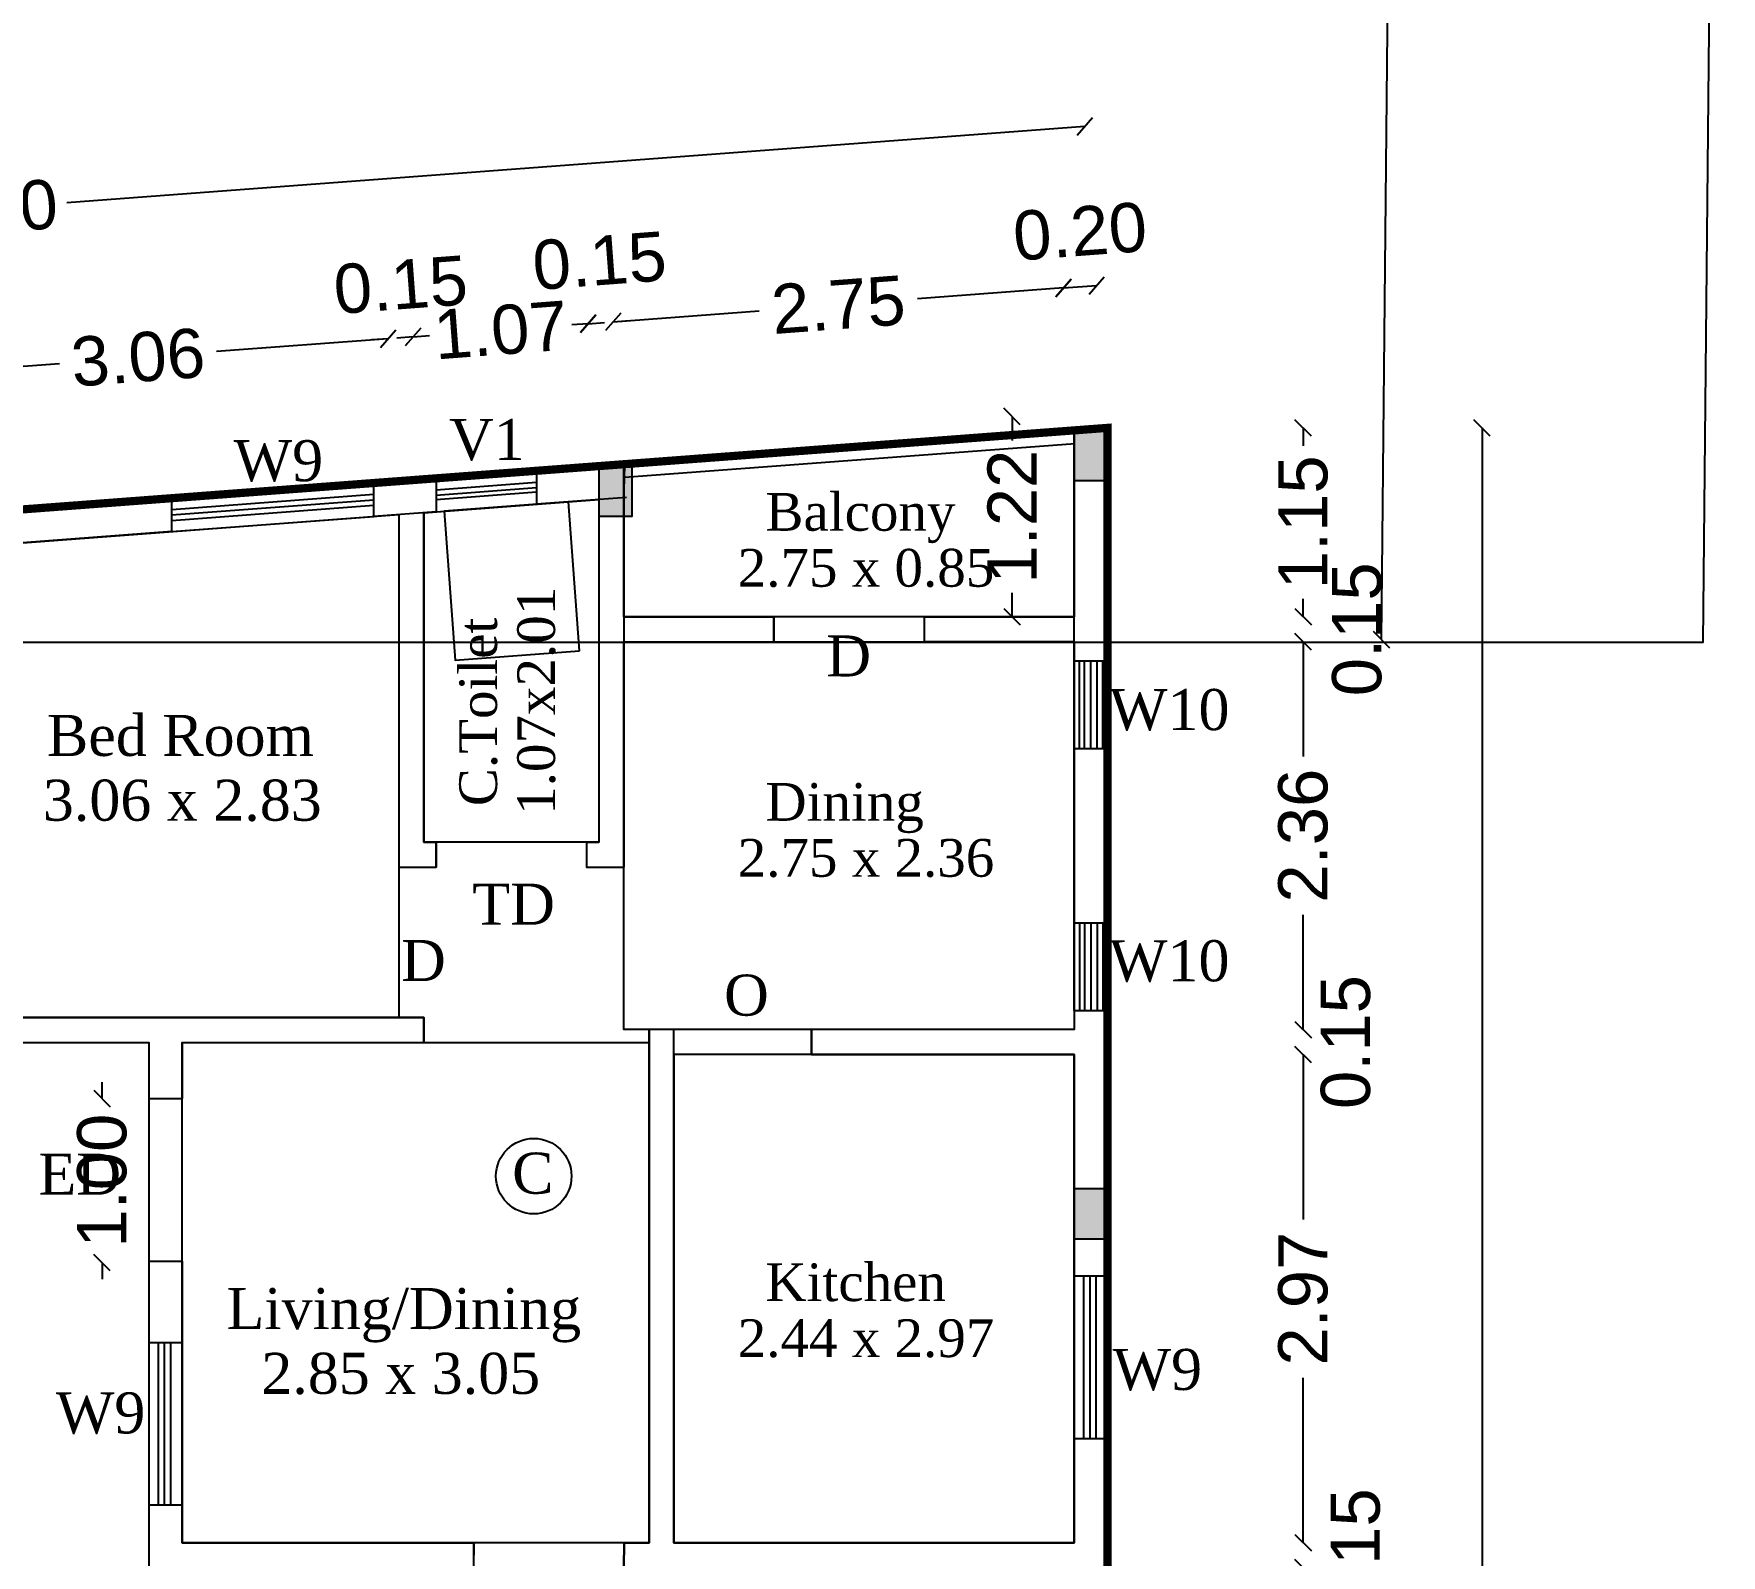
# Model space of a CAD drawing. Header units: metres. Extents: x -5144 to -5005, y 5368 to 5469.
# Drawn here: x -5088.65 to -5078.36, y 5412.57 to 5421.84 of the extents above; entities that cross this region are included whole.
import ezdxf

# ---------------------------------------------------------------- set-up
doc = ezdxf.new("R2010")
doc.units = ezdxf.units.M
doc.header["$MEASUREMENT"] = 0
doc.linetypes.add('PHANTOM2', pattern=[1.25, 0.625, -0.125, 0.125, -0.125, 0.125, -0.125])
for name, color, linetype in [('BLK_1_FLR_1_BALCONY_3', 5, 'Continuous'), ('BLK_1_FLR_1_BLT_UP_AREA', 3, 'Continuous'), ('BLK_1_FLR_1_CARPET_AREA', 3, 'Continuous'), ('BLK_1_FLR_1_EXIT_WIDTH_DOOR', 2, 'Continuous'), ('BLK_1_FLR_1_KITCHEN', 1, 'Continuous'), ('BLK_1_FLR_1_UNITFA_3', 234, 'Continuous'), ('SURRENDER_ROAD_WIDTH', 2, 'Continuous'), ('TOILET_VENTILATION', 3, 'Continuous')]:
    doc.layers.add(name, color=color, linetype=linetype)
doc.layers.add('BLK_1_FLR_1_BATH', color=3, linetype='Continuous', lineweight=0)
doc.layers.add('BLK_1_FLR_1_REGULAR_ROOM', color=1, linetype='Continuous', plot=False)
doc.layers.add('ROAD_WIDTH', color=1, linetype='Continuous', plot=False)
doc.styles.get("Standard").update_dxf_attribs({"font": 'arial.ttf'})
doc.styles.add('style5', font='times.ttf')
doc.dimstyles.get("Standard").update_dxf_attribs({"dimtxt": 0.3, "dimasz": 0.1, "dimexe": 0.18, "dimexo": 0.0625, "dimgap": 0.09, "dimtad": 0, "dimzin": 0, "dimdsep": 46, "dimtxsty": 'Standard', "dimblk": 'OBLIQUE', "dimcen": 0.09, "dimse1": 1, "dimse2": 1, "dimclrt": 256, "dimadec": 0, "dimazin": 0, "dimtfac": 1, "dimtix": 1, "dimtofl": 0, "dimtmove": 1, "dimatfit": 3, "dimfxl": 0, "dimtolj": 1, "dimtzin": 0, "dimarcsym": 0})

# ---------------------------------------------------------------- blocks, each defined once
blk = doc.blocks.new('_OBLIQUE')
at = {"color": 0, "linetype": 'ByBlock'}
blk.add_line((-0.5, -0.5), (0.5, 0.5), dxfattribs=at)
blk = doc.blocks.new('*D54')
at = {"color": 0, "lineweight": -2}
for p, q in [((-5086.486676518727, 5419.980938141954), (-5087.532596876395, 5419.902358020864)), ((-5089.53467651873, 5419.751941538794), (-5088.48875616106, 5419.830521659884))]:
    blk.add_line(p, q, dxfattribs=at)
at = {"layer": 'Defpoints', "color": 0}
for p in [(-5086.486676518727, 5419.980938141954), (-5086.421503600658, 5419.113470889009), (-5089.469503600658, 5418.884474285845)]:
    blk.add_point(p, dxfattribs=at)
at = {"color": 0, "lineweight": -2, "xscale": 0.1, "yscale": 0.1, "zscale": 0.1}
for p, rotation in [((-5086.486676518727, 5419.980938141954), 4.296566833426183), ((-5089.53467651873, 5419.751941538794), 184.2965668334262)]:
    blk.add_blockref('_OBLIQUE', p, dxfattribs=dict(at, rotation=rotation))
at = {"insert": (-5088.010676518728, 5419.866439840373), "char_height": 0.3, "attachment_point": 5, "rotation": 4.296566833426186}
blk.add_mtext('\\A1;3.06', dxfattribs=at)
blk = doc.blocks.new('*D55')
at = {"color": 0, "lineweight": -2}
for p, q in [((-5086.486676518727, 5419.980938141953), (-5086.586395481174, 5419.973446244423)), ((-5086.334276518728, 5419.992387972111), (-5086.234557556281, 5419.99987986964))]:
    blk.add_line(p, q, dxfattribs=at)
at = {"layer": 'Defpoints', "color": 0}
for p in [(-5086.334276518728, 5419.992387972111), (-5086.421503600658, 5419.113470889009), (-5086.269103600658, 5419.124920719169)]:
    blk.add_point(p, dxfattribs=at)
at = {"color": 0, "lineweight": -2, "xscale": 0.1, "yscale": 0.1, "zscale": 0.1}
for p, rotation in [((-5086.486676518727, 5419.980938141953), 4.296566833426203), ((-5086.334276518728, 5419.992387972111), 184.2965668334262)]:
    blk.add_blockref('_OBLIQUE', p, dxfattribs=dict(at, rotation=rotation))
at = {"insert": (-5086.410476518725, 5420.308796946381), "char_height": 0.3, "attachment_point": 5, "rotation": 4.296566833426186}
blk.add_mtext('\\A1;0.15', dxfattribs=at)
blk = doc.blocks.new('*D56')
at = {"color": 0, "lineweight": -2}
for p, q in [((-5085.267476518725, 5420.072536783219), (-5085.167757556278, 5420.080028680749)), ((-5086.334276518728, 5419.992387972112), (-5086.433995481175, 5419.984896074583))]:
    blk.add_line(p, q, dxfattribs=at)
at = {"layer": 'Defpoints', "color": 0}
for p in [(-5085.267476518725, 5420.072536783219), (-5085.202303600655, 5419.205069530276), (-5086.269103600658, 5419.124920719169)]:
    blk.add_point(p, dxfattribs=at)
at = {"color": 0, "lineweight": -2, "xscale": 0.1, "yscale": 0.1, "zscale": 0.1}
for p, rotation in [((-5086.334276518728, 5419.992387972112), 4.296566833426203), ((-5085.267476518725, 5420.072536783219), 184.2965668334262)]:
    blk.add_blockref('_OBLIQUE', p, dxfattribs=dict(at, rotation=rotation))
at = {"insert": (-5085.800876518727, 5420.032462377665), "char_height": 0.3, "attachment_point": 5, "rotation": 4.296566833426186}
blk.add_mtext('\\A1;1.07', dxfattribs=at)
blk = doc.blocks.new('*D57')
at = {"color": 0, "lineweight": -2}
for p, q in [((-5085.267476518724, 5420.072536783216), (-5085.367195481172, 5420.065044885687)), ((-5085.115076518725, 5420.083986613374), (-5085.015357556279, 5420.091478510904))]:
    blk.add_line(p, q, dxfattribs=at)
at = {"layer": 'Defpoints', "color": 0}
for p in [(-5085.115076518725, 5420.083986613374), (-5085.202303600655, 5419.205069530276), (-5085.049903600657, 5419.216519360436)]:
    blk.add_point(p, dxfattribs=at)
at = {"color": 0, "lineweight": -2, "xscale": 0.1, "yscale": 0.1, "zscale": 0.1}
for p, rotation in [((-5085.115076518725, 5420.083986613374), 184.2965668334262), ((-5085.267476518724, 5420.072536783216), 4.296566833426203)]:
    blk.add_blockref('_OBLIQUE', p, dxfattribs=dict(at, rotation=rotation))
at = {"insert": (-5085.198888286616, 5420.455172733262), "char_height": 0.3, "attachment_point": 5, "rotation": 4.296566833426186}
blk.add_mtext('\\A1;0.15', dxfattribs=at)
blk = doc.blocks.new('*D58')
at = {"color": 0, "lineweight": -2}
for p, q in [((-5082.371876518717, 5420.290083556223), (-5083.261519672529, 5420.223244560078)), ((-5085.115076518727, 5420.083986613378), (-5084.225433364914, 5420.150825609522))]:
    blk.add_line(p, q, dxfattribs=at)
at = {"layer": 'Defpoints', "color": 0}
for p in [(-5082.371876518717, 5420.290083556223), (-5082.306703600647, 5419.422616303281), (-5085.049903600657, 5419.216519360436)]:
    blk.add_point(p, dxfattribs=at)
at = {"color": 0, "lineweight": -2, "xscale": 0.1, "yscale": 0.1, "zscale": 0.1}
for p, rotation in [((-5082.371876518717, 5420.290083556223), 4.296566833426183), ((-5085.115076518727, 5420.083986613378), 184.2965668334262)]:
    blk.add_blockref('_OBLIQUE', p, dxfattribs=dict(at, rotation=rotation))
at = {"insert": (-5083.743476518722, 5420.187035084801), "char_height": 0.3, "attachment_point": 5, "rotation": 4.296566833426186}
blk.add_mtext('\\A1;2.75', dxfattribs=at)
blk = doc.blocks.new('*D59')
at = {"color": 0, "lineweight": -2}
blk.add_line((-5082.371876518728, 5420.290083556224), (-5082.169817050427, 5420.305264308152), dxfattribs=at)
at = {"layer": 'Defpoints', "color": 0}
for p in [(-5082.169817050427, 5420.305264308152), (-5082.30670360066, 5419.422616303279), (-5082.104644132358, 5419.437797055209)]:
    blk.add_point(p, dxfattribs=at)
at = {"color": 0, "lineweight": -2, "xscale": 0.1, "yscale": 0.1, "zscale": 0.1}
for p, rotation in [((-5082.371876518728, 5420.290083556224), 184.2965668334262), ((-5082.169817050427, 5420.305264308152), 4.296566833426183)]:
    blk.add_blockref('_OBLIQUE', p, dxfattribs=dict(at, rotation=rotation))
at = {"insert": (-5082.270846784577, 5420.633742482539), "char_height": 0.3, "attachment_point": 5, "rotation": 4.296566833426186}
blk.add_mtext('\\A1;0.20', dxfattribs=at)
blk = doc.blocks.new('*D100')
at = {"color": 0, "lineweight": -2}
for p, q in [((-5082.241460137562, 5421.274117510144), (-5088.443352871749, 5420.808168569736)), ((-5095.805060124952, 5420.255082626261), (-5089.603167390763, 5420.721031566669))]:
    blk.add_line(p, q, dxfattribs=at)
at = {"layer": 'Defpoints', "color": 0}
for p in [(-5095.805060124952, 5420.255082626261), (-5082.103503600657, 5419.437882743492), (-5095.667103588048, 5418.418847859608)]:
    blk.add_point(p, dxfattribs=at)
at = {"color": 0, "lineweight": -2, "xscale": 0.1, "yscale": 0.1, "zscale": 0.1}
for p, rotation in [((-5082.241460137562, 5421.274117510144), 4.296566836650583), ((-5095.805060124952, 5420.255082626261), 184.2965668366506)]:
    blk.add_blockref('_OBLIQUE', p, dxfattribs=dict(at, rotation=rotation))
at = {"insert": (-5089.023260131256, 5420.764600068203), "char_height": 0.3, "attachment_point": 5, "rotation": 4.296566836650608}
blk.add_mtext('\\A1;13.60', dxfattribs=at)
blk = doc.blocks.new('*D65')
at = {"color": 0, "lineweight": -2}
for p, q in [((-5080.911309880934, 5419.437882743491), (-5080.911309880934, 5419.329089628135)), ((-5080.911309880934, 5418.287022297227), (-5080.911309880934, 5418.395815412583))]:
    blk.add_line(p, q, dxfattribs=at)
at = {"layer": 'Defpoints', "color": 0}
for p in [(-5082.103503600657, 5419.437882743491), (-5082.103503600657, 5418.287022297227), (-5080.911309880934, 5418.287022297227)]:
    blk.add_point(p, dxfattribs=at)
at = {"color": 0, "lineweight": -2, "xscale": 0.1, "yscale": 0.1, "zscale": 0.1}
for p, rotation in [((-5080.911309880934, 5419.437882743491), 90), ((-5080.911309880934, 5418.287022297227), 270)]:
    blk.add_blockref('_OBLIQUE', p, dxfattribs=dict(at, rotation=rotation))
at = {"insert": (-5080.911309880935, 5418.862452520357), "char_height": 0.3, "attachment_point": 5, "rotation": 90}
blk.add_mtext('\\A1;1.15', dxfattribs=at)
blk = doc.blocks.new('*D119')
at = {"color": 0, "lineweight": -2}
for p, q in [((-5080.911309880934, 5418.287022297227), (-5080.911309880934, 5418.387022297228)), ((-5080.911309880934, 5418.134622297227), (-5080.911309880934, 5418.034622297228))]:
    blk.add_line(p, q, dxfattribs=at)
at = {"layer": 'Defpoints', "color": 0}
for p in [(-5082.103503600657, 5418.287022297227), (-5082.306703600657, 5418.134622297227), (-5080.911309880934, 5418.134622297227)]:
    blk.add_point(p, dxfattribs=at)
at = {"color": 0, "lineweight": -2, "xscale": 0.1, "yscale": 0.1, "zscale": 0.1}
for p, rotation in [((-5080.911309880934, 5418.287022297227), 270), ((-5080.911309880934, 5418.134622297227), 90)]:
    blk.add_blockref('_OBLIQUE', p, dxfattribs=dict(at, rotation=rotation))
at = {"insert": (-5080.583085886405, 5418.210822297226), "char_height": 0.3, "attachment_point": 5, "rotation": 90}
blk.add_mtext('\\A1;0.15', dxfattribs=at)
blk = doc.blocks.new('*D120')
at = {"color": 0, "lineweight": -2}
for p, q in [((-5080.911309880934, 5418.134622297227), (-5080.911309880934, 5417.435609609642)), ((-5080.911309880934, 5415.772422297226), (-5080.911309880934, 5416.471434984814))]:
    blk.add_line(p, q, dxfattribs=at)
at = {"layer": 'Defpoints', "color": 0}
for p in [(-5082.306703600657, 5418.134622297227), (-5082.306703600657, 5415.772422297226), (-5080.911309880934, 5415.772422297226)]:
    blk.add_point(p, dxfattribs=at)
at = {"color": 0, "lineweight": -2, "xscale": 0.1, "yscale": 0.1, "zscale": 0.1}
for p, rotation in [((-5080.911309880934, 5418.134622297227), 90), ((-5080.911309880934, 5415.772422297226), 270)]:
    blk.add_blockref('_OBLIQUE', p, dxfattribs=dict(at, rotation=rotation))
at = {"insert": (-5080.911309880935, 5416.953522297227), "char_height": 0.3, "attachment_point": 5, "rotation": 90}
blk.add_mtext('\\A1;2.36', dxfattribs=at)
blk = doc.blocks.new('*D121')
at = {"color": 0, "lineweight": -2}
for p, q in [((-5080.911309880934, 5415.772422297226), (-5080.911309880934, 5415.872422297226)), ((-5080.911309880934, 5415.620022297226), (-5080.911309880934, 5415.520022297226))]:
    blk.add_line(p, q, dxfattribs=at)
at = {"layer": 'Defpoints', "color": 0}
for p in [(-5082.306703600657, 5415.772422297226), (-5082.306703600657, 5415.620022297226), (-5080.911309880934, 5415.620022297226)]:
    blk.add_point(p, dxfattribs=at)
at = {"color": 0, "lineweight": -2, "xscale": 0.1, "yscale": 0.1, "zscale": 0.1}
for p, rotation in [((-5080.911309880934, 5415.772422297226), 270), ((-5080.911309880934, 5415.620022297226), 90)]:
    blk.add_blockref('_OBLIQUE', p, dxfattribs=dict(at, rotation=rotation))
at = {"insert": (-5080.651775600947, 5415.696222297226), "char_height": 0.3, "attachment_point": 5, "rotation": 90}
blk.add_mtext('\\A1;0.15', dxfattribs=at)
blk = doc.blocks.new('*D122')
at = {"color": 0, "lineweight": -2}
for p, q in [((-5080.911309880934, 5415.620022297226), (-5080.911309880934, 5414.615304703081)), ((-5080.911309880934, 5412.646207845634), (-5080.911309880934, 5413.65092543978))]:
    blk.add_line(p, q, dxfattribs=at)
at = {"layer": 'Defpoints', "color": 0}
for p in [(-5082.306703600657, 5415.620022297226), (-5082.306703600657, 5412.646207845634), (-5080.911309880934, 5412.646207845634)]:
    blk.add_point(p, dxfattribs=at)
at = {"color": 0, "lineweight": -2, "xscale": 0.1, "yscale": 0.1, "zscale": 0.1}
for p, rotation in [((-5080.911309880934, 5415.620022297226), 90), ((-5080.911309880934, 5412.646207845634), 270)]:
    blk.add_blockref('_OBLIQUE', p, dxfattribs=dict(at, rotation=rotation))
at = {"insert": (-5080.911309880935, 5414.133115071429), "char_height": 0.3, "attachment_point": 5, "rotation": 90}
blk.add_mtext('\\A1;2.97', dxfattribs=at)
blk = doc.blocks.new('*D123')
at = {"color": 0, "lineweight": -2}
for p, q in [((-5080.911309880934, 5412.646207845634), (-5080.911309880934, 5412.746207845635)), ((-5080.911309880934, 5412.493807845634), (-5080.911309880934, 5412.393807845633))]:
    blk.add_line(p, q, dxfattribs=at)
at = {"layer": 'Defpoints', "color": 0}
for p in [(-5082.306703600657, 5412.646207845634), (-5082.48293413197, 5412.493807845634), (-5080.911309880934, 5412.493807845634)]:
    blk.add_point(p, dxfattribs=at)
at = {"color": 0, "lineweight": -2, "xscale": 0.1, "yscale": 0.1, "zscale": 0.1}
for p, rotation in [((-5080.911309880934, 5412.646207845634), 270), ((-5080.911309880934, 5412.493807845634), 90)]:
    blk.add_blockref('_OBLIQUE', p, dxfattribs=dict(at, rotation=rotation))
at = {"insert": (-5080.59220272205, 5412.570007845634), "char_height": 0.3, "attachment_point": 5, "rotation": 90}
blk.add_mtext('\\A1;0.15', dxfattribs=at)
blk = doc.blocks.new('*D69')
at = {"color": 0, "lineweight": -2}
for p, q in [((-5079.821265904988, 5419.437797055209), (-5079.821265904988, 5408.565096678298)), ((-5079.821265904988, 5396.492682795249), (-5079.821265904988, 5407.365383172159))]:
    blk.add_line(p, q, dxfattribs=at)
at = {"layer": 'Defpoints', "color": 0}
for p in [(-5082.104644132358, 5419.437797055209), (-5079.821265904988, 5419.437797055209), (-5082.103503600657, 5396.492682795249)]:
    blk.add_point(p, dxfattribs=at)
at = {"color": 0, "lineweight": -2, "xscale": 0.1, "yscale": 0.1, "zscale": 0.1}
for p, rotation in [((-5079.821265904988, 5419.437797055209), 90), ((-5079.821265904988, 5396.492682795249), 270)]:
    blk.add_blockref('_OBLIQUE', p, dxfattribs=dict(at, rotation=rotation))
at = {"insert": (-5079.821265904989, 5407.965239925228), "char_height": 0.3, "attachment_point": 5, "rotation": 90}
blk.add_mtext('\\A1;22.95', dxfattribs=at)
blk = doc.blocks.new('*D199')
at = {"layer": 'BLK_1_FLR_1_EXIT_WIDTH_DOOR', "color": 0, "linetype": 'PHANTOM2', "lineweight": -2}
for p, q in [((-5088.229439118646, 5415.352365823046), (-5088.229439118646, 5415.452365823046)), ((-5088.229439118646, 5414.351765823047), (-5088.229439118646, 5414.251765823046))]:
    blk.add_line(p, q, dxfattribs=at)
at = {"layer": 'Defpoints', "color": 0}
for p in [(-5087.742303600661, 5415.352365823046), (-5088.229439118646, 5414.351765823047), (-5087.742303600661, 5414.351765823047)]:
    blk.add_point(p, dxfattribs=at)
at = {"layer": 'BLK_1_FLR_1_EXIT_WIDTH_DOOR', "color": 0, "lineweight": -2, "xscale": 0.1, "yscale": 0.1, "zscale": 0.1}
for p, rotation in [((-5088.229439118646, 5415.352365823046), 270), ((-5088.229439118646, 5414.351765823047), 90)]:
    blk.add_blockref('_OBLIQUE', p, dxfattribs=dict(at, rotation=rotation))
at = {"layer": 'BLK_1_FLR_1_EXIT_WIDTH_DOOR', "insert": (-5088.229439118647, 5414.852065823047), "char_height": 0.3, "attachment_point": 5, "rotation": 90}
blk.add_mtext('\\A1;1.00', dxfattribs=at)
blk = doc.blocks.new('*D212')
at = {"layer": 'BLK_1_FLR_1_BALCONY_3', "color": 0, "lineweight": -2}
for p, q in [((-5082.684982207762, 5419.507022297228), (-5082.684982207762, 5419.360999104866)), ((-5082.684982207762, 5418.287022297227), (-5082.684982207762, 5418.433045489587))]:
    blk.add_line(p, q, dxfattribs=at)
at = {"layer": 'Defpoints', "color": 0}
for p in [(-5082.684982207762, 5419.507022297228), (-5082.306703600661, 5419.507022297228), (-5082.306703600661, 5418.287022297227)]:
    blk.add_point(p, dxfattribs=at)
at = {"layer": 'BLK_1_FLR_1_BALCONY_3', "color": 0, "lineweight": -2, "xscale": 0.1, "yscale": 0.1, "zscale": 0.1}
for p, rotation in [((-5082.684982207762, 5419.507022297228), 90), ((-5082.684982207762, 5418.287022297227), 270)]:
    blk.add_blockref('_OBLIQUE', p, dxfattribs=dict(at, rotation=rotation))
at = {"layer": 'BLK_1_FLR_1_BALCONY_3', "insert": (-5082.684982207763, 5418.897022297226), "char_height": 0.3, "attachment_point": 5, "rotation": 90}
blk.add_mtext('\\A1;1.22', dxfattribs=at)
blk = doc.blocks.new('*D220')
at = {"layer": 'Defpoints', "color": 0}
for p in [(-5080.322832475478, 5429.549091370648), (-5078.363819585767, 5429.529941566598), (-5078.475256414193, 5418.130024225757)]:
    blk.add_point(p, dxfattribs=at)
at = {"layer": 'SURRENDER_ROAD_WIDTH', "color": 0, "lineweight": -2}
for p, q in [((-5080.322832475478, 5429.549091370648), (-5080.372866457544, 5424.430646527395)), ((-5080.434269303903, 5418.149174029807), (-5080.384235321835, 5423.26761887306))]:
    blk.add_line(p, q, dxfattribs=at)
at = {"layer": 'SURRENDER_ROAD_WIDTH', "color": 0, "lineweight": -2, "xscale": 0.1, "yscale": 0.1, "zscale": 0.1}
for p, rotation in [((-5080.322832475478, 5429.549091370648), 89.43993834314234), ((-5080.434269303903, 5418.149174029807), 269.4399383431424)]:
    blk.add_blockref('_OBLIQUE', p, dxfattribs=dict(at, rotation=rotation))
at = {"layer": 'SURRENDER_ROAD_WIDTH', "insert": (-5080.378550889688, 5423.849132700228), "char_height": 0.3, "attachment_point": 5, "rotation": 89.43993834314236}
blk.add_mtext('\\A1;11.40', dxfattribs=at)

msp = doc.modelspace()

# ---------------------------------------------------------------- hatches: boundary and pattern name
at = {"linetype": 'Continuous'}
h = msp.add_hatch(color=256, dxfattribs=at)
h.dxf.hatch_style = 1
h.paths.add_polyline_path([(-5082.205881814491, 5419.422616303282), (-5082.306703600657, 5419.422616303282), (-5082.306703600657, 5419.117816303279), (-5082.186746082546, 5419.117816303279)])
h.paths.add_polyline_path([(-5082.103503600658, 5419.422616303282), (-5082.205881814491, 5419.422616303282), (-5082.186746082546, 5419.117816303279), (-5082.103503600658, 5419.117816303279)])
h = msp.add_hatch(color=256, dxfattribs=at)
h.dxf.hatch_style = 1
h.paths.add_polyline_path([(-5085.101481814489, 5419.205069530276), (-5085.202303600658, 5419.205069530276), (-5085.202303600658, 5418.900269530276), (-5085.082346082546, 5418.900269530276)])
h.paths.add_polyline_path([(-5084.999103600658, 5419.205069530276), (-5085.101481814489, 5419.205069530276), (-5085.082346082546, 5418.900269530276), (-5084.999103600658, 5418.900269530276)])
h = msp.add_hatch(color=256, dxfattribs=at)
h.dxf.hatch_style = 1
h.paths.add_polyline_path([(-5082.205881814527, 5414.801827393811), (-5082.306703600692, 5414.801827393811), (-5082.306703600692, 5414.497027393811), (-5082.186746082582, 5414.497027393811)])
h.paths.add_polyline_path([(-5082.103503600692, 5414.801827393811), (-5082.205881814527, 5414.801827393811), (-5082.186746082582, 5414.497027393811), (-5082.103503600692, 5414.497027393811)])

# ---------------------------------------------------------------- linework, layer by layer
for p, q in [((-5085.049903600657, 5419.216519360432), (-5082.306703600657, 5419.422616303279)), ((-5082.103503600657, 5419.437882743491), (-5082.306703600657, 5419.422616303279)), ((-5085.043910082633, 5419.136744190476), (-5082.300710082634, 5419.342841133324)), ((-5086.192903600657, 5419.060607616259), (-5085.583303600657, 5419.106406936891)), ((-5087.803653518893, 5418.941001364373), (-5086.573903600658, 5419.033392622253)), ((-5087.803653518893, 5418.907743462098), (-5086.573903600658, 5419.000134719976)), ((-5086.192903600657, 5419.028759295372), (-5085.583303600657, 5419.074558616006)), ((-5086.192903600657, 5419.002318965681), (-5085.583303600657, 5419.048118286315)), ((-5087.803653518893, 5418.874252522008), (-5086.573903600658, 5418.966643779887)), ((-5082.273460347365, 5417.484726673501), (-5082.273460347365, 5418.018126673501)), ((-5082.243203600657, 5417.484726673501), (-5082.243203600659, 5418.018126673501)), ((-5082.205103600657, 5417.484726673501), (-5082.205103600657, 5418.018126673501)), ((-5082.167003600657, 5417.484726673501), (-5082.167003600658, 5418.018126673501)), ((-5082.131471652929, 5417.484726673501), (-5082.131471652932, 5418.018126673501)), ((-5082.273460347365, 5416.422317920951), (-5082.273460347365, 5415.888917920951)), ((-5082.243203600657, 5416.422317920951), (-5082.243203600659, 5415.888917920951)), ((-5082.205103600657, 5416.422317920951), (-5082.205103600657, 5415.888917920951)), ((-5082.167003600657, 5416.422317920951), (-5082.167003600658, 5415.888917920951)), ((-5082.131471652929, 5416.422317920951), (-5082.131471652932, 5415.888917920951)), ((-5082.249718233779, 5414.27135941484), (-5082.249718233779, 5413.281712245895)), ((-5082.21161823378, 5414.272136030409), (-5082.21161823378, 5414.27135941484)), ((-5082.21161823378, 5414.27135941484), (-5082.21161823378, 5413.281712245895)), ((-5082.17351823378, 5414.272136030409), (-5082.17351823378, 5414.271645182293)), ((-5082.17351823378, 5414.27135941484), (-5082.17351823378, 5413.281712245895)), ((-5082.137986286051, 5414.272136030409), (-5082.137986286053, 5414.271911688179)), ((-5087.888518233778, 5413.865855014579), (-5087.888518233778, 5412.876207845634)), ((-5087.850418233778, 5413.866631630149), (-5087.850418233778, 5413.865855014579)), ((-5087.850418233778, 5413.865855014579), (-5087.850418233778, 5412.876207845634)), ((-5087.812318233779, 5413.866631630149), (-5087.812318233779, 5413.866140782033)), ((-5087.812318233779, 5413.865855014579), (-5087.812318233779, 5412.876207845634)), ((-5087.77678628605, 5413.866631630149), (-5087.776786286051, 5413.866407287918))]:
    msp.add_line(p, q)
for p, q in [((-5082.306703600657, 5415.888917920951), (-5082.306703600657, 5419.422616303279)), ((-5082.103503600657, 5416.422317920951), (-5082.103503600657, 5419.437882743491)), ((-5085.049903600657, 5419.216519360432), (-5085.583303600657, 5419.176444954879)), ((-5085.202303600659, 5419.205069530274), (-5085.202303600657, 5416.913407845635)), ((-5085.049903600657, 5419.216519360432), (-5085.049903600657, 5416.761007845635)), ((-5087.803653518893, 5419.009629800971), (-5086.573903600658, 5419.10202105885)), ((-5086.192903600657, 5419.130645634247), (-5086.573903600657, 5419.10202105885)), ((-5086.573903600658, 5418.898248381102), (-5086.573903600658, 5419.10202105885)), ((-5085.583303600657, 5419.176444954879), (-5086.192903600657, 5419.130645634247)), ((-5086.192903600657, 5419.130645634247), (-5086.192903600657, 5418.926872956497)), ((-5085.583303600657, 5419.176444954879), (-5085.583303600657, 5418.972672277131)), ((-5087.803653518893, 5419.009629800971), (-5089.672703600658, 5418.869207845634)), ((-5087.803653518893, 5418.805857123223), (-5087.803653518893, 5419.009629800971)), ((-5085.034680064875, 5419.013890428741), (-5085.583303600657, 5418.972672277131)), ((-5087.803653518893, 5418.805857123223), (-5086.573903600658, 5418.898248381102)), ((-5086.192903600657, 5418.926872956497), (-5086.573903600657, 5418.898248381102)), ((-5086.421503600657, 5418.909698211261), (-5086.421503600657, 5416.761007845635)), ((-5086.269103600658, 5418.921148041419), (-5086.269103600656, 5416.913407845635)), ((-5086.192903600657, 5418.926872956497), (-5085.583303600657, 5418.972672277131)), ((-5087.803653518893, 5418.805857123223), (-5089.657480064878, 5418.666578913942)), ((-5085.049903600656, 5418.287022297227), (-5084.135503600657, 5418.287022297227)), ((-5084.135503600657, 5418.287022297227), (-5084.135503600657, 5418.134622297227)), ((-5083.221103600657, 5418.287022297227), (-5082.306703600657, 5418.287022297227)), ((-5083.221103600657, 5418.287022297227), (-5083.221103600657, 5418.134622297227)), ((-5085.049903600656, 5418.134622297227), (-5084.135503600657, 5418.134622297227)), ((-5082.306703600657, 5418.134622297227), (-5083.221103600657, 5418.134622297227)), ((-5082.306703600657, 5418.018126673501), (-5082.103503600658, 5418.018126673501)), ((-5082.306703600657, 5417.484726673501), (-5082.103503600657, 5417.484726673501)), ((-5086.269103600656, 5416.913407845635), (-5086.192903600657, 5416.913407845635)), ((-5086.192903600657, 5416.913407845635), (-5086.192903600657, 5416.761007845635)), ((-5085.278503600656, 5416.913407845635), (-5085.202303600657, 5416.913407845635)), ((-5085.278503600656, 5416.913407845635), (-5085.278503600656, 5416.761007845635)), ((-5086.421503600657, 5416.761007845635), (-5086.269103600656, 5416.761007845635)), ((-5086.269103600656, 5416.761007845635), (-5086.192903600657, 5416.761007845635)), ((-5085.278503600656, 5416.761007845635), (-5085.049903600657, 5416.761007845635)), ((-5082.306703600657, 5416.422317920951), (-5082.103503600657, 5416.422317920951)), ((-5082.103503600658, 5413.281712245895), (-5082.103503600657, 5416.422317920951)), ((-5089.469503600657, 5415.846557851757), (-5086.269103600656, 5415.846557851757)), ((-5086.269103600656, 5415.846557851757), (-5086.269103600656, 5415.694241680046)), ((-5082.306703600657, 5415.888917920951), (-5082.306703600661, 5415.772422297226)), ((-5082.306703600657, 5415.888917920951), (-5082.103503600658, 5415.888917920951)), ((-5084.896363418884, 5412.646207845634), (-5084.896363418883, 5415.772422297186)), ((-5084.74510360066, 5415.772422297226), (-5084.896363418884, 5415.772422297186)), ((-5084.74510360066, 5412.646207845634), (-5084.74510360066, 5415.772422297226)), ((-5082.306703600657, 5415.772422297226), (-5083.906903600658, 5415.772422297226)), ((-5083.906903600658, 5415.620022297226), (-5083.906903600658, 5415.772422297226)), ((-5089.469503600657, 5415.694207845634), (-5087.94550360066, 5415.694207845634)), ((-5087.94550360066, 5415.694207845634), (-5087.94550360066, 5415.352365823046)), ((-5087.742303600661, 5415.694241680046), (-5086.269103600656, 5415.694241680046)), ((-5087.742303600661, 5415.694241680046), (-5087.74230360066, 5415.352365823046)), ((-5082.306703600657, 5415.620022297226), (-5083.906903600658, 5415.620022297226)), ((-5082.306703600661, 5413.281712245895), (-5082.306703600657, 5415.620022297226)), ((-5087.945503600661, 5415.352365823046), (-5087.742303600661, 5415.352365823046)), ((-5087.94550360066, 5414.361765823047), (-5087.945503600657, 5409.395007845635)), ((-5087.945503600661, 5414.361765823047), (-5087.742303600661, 5414.361765823047)), ((-5087.742303600659, 5414.361765823047), (-5087.742303600657, 5412.646207845634)), ((-5082.306703600657, 5414.272312245895), (-5082.103503600658, 5414.272312245895)), ((-5087.945503600657, 5413.866807845634), (-5087.742303600657, 5413.866807845634)), ((-5082.306703600657, 5412.646207845634), (-5082.306703600657, 5413.281712245895)), ((-5082.306703600657, 5413.281712245895), (-5082.103503600658, 5413.281712245895)), ((-5087.945503600657, 5412.876207845634), (-5087.742303600657, 5412.876207845634)), ((-5087.742303600657, 5412.646207845634), (-5085.963177309703, 5412.646207845634)), ((-5085.963955030631, 5412.493807845634), (-5085.963177309703, 5412.646207845634)), ((-5085.049543124215, 5412.493807845634), (-5085.048765403287, 5412.646207845634)), ((-5085.048765403287, 5412.646207845634), (-5084.896363418884, 5412.646207845634)), ((-5084.74510360066, 5412.646207845634), (-5082.306703600657, 5412.646207845634))]:
    msp.add_line(p, q, dxfattribs=at)
at = {"color": 5, "const_width": 0.05}
msp.add_lwpolyline([(-5095.667103600661, 5418.41871632841), (-5095.667103600656, 5402.791751264051), (-5095.667103600658, 5402.781604016471), (-5095.266393324639, 5396.492682795249), (-5082.103503600659, 5396.492419732854), (-5082.103503600657, 5419.437882743491)], close=True, dxfattribs=at)
at = {"linetype": 'Continuous'}
for points in [[(-5082.306703600657, 5419.117816303279), (-5082.103503600658, 5419.117816303279), (-5082.103503600658, 5419.422616303282), (-5082.306703600657, 5419.422616303282)], [(-5085.202303600658, 5418.900269530276), (-5084.999103600658, 5418.900269530276), (-5084.999103600658, 5419.205069530276), (-5085.202303600658, 5419.205069530276)], [(-5082.306703600692, 5414.497027393811), (-5082.103503600692, 5414.497027393811), (-5082.103503600692, 5414.801827393811), (-5082.306703600692, 5414.801827393811)]]:
    msp.add_lwpolyline(points, close=True, dxfattribs=at)
msp.add_lwpolyline([(-5082.104455873231, 5412.112807845634), (-5082.103503600658, 5412.493807845634), (-5082.103503600658, 5413.281712245895)], dxfattribs=at)
msp.add_circle((-5085.59946591384, 5414.879460875137), 0.2299524267891684)
at = {"layer": 'BLK_1_FLR_1_BALCONY_3'}
msp.add_lwpolyline([(-5085.049903600658, 5418.287022297227), (-5085.049903600658, 5419.212493896751), (-5082.306703600661, 5419.419041133323), (-5082.306703600661, 5418.287022297227)], close=True, dxfattribs=at)
at = {"layer": 'BLK_1_FLR_1_BATH', "color": 3, "ltscale": 0.1}
msp.add_lwpolyline([(-5086.26910360066, 5416.913407845635), (-5085.202303600657, 5416.913407845635), (-5085.202303600658, 5419.001296852526), (-5086.269103600658, 5418.921148041419)], close=True, dxfattribs=at)
at = {"layer": 'BLK_1_FLR_1_BLT_UP_AREA', "color": 3}
msp.add_lwpolyline([(-5082.103503600658, 5419.437882743491), (-5085.049903600658, 5419.216519360432), (-5089.67270360066, 5418.869207845634), (-5092.568303600659, 5418.651661072629), (-5095.667103588048, 5418.418847859609), (-5095.667103588048, 5418.418847859609), (-5095.667103600658, 5402.791882795249), (-5095.667103600658, 5402.791882795249), (-5095.267533860031, 5396.492597106689), (-5082.103503600657, 5396.492682795249)], close=True, dxfattribs=at)
at = {"layer": 'BLK_1_FLR_1_CARPET_AREA', "color": 3}
for points in [[(-5089.469503600668, 5418.680701608097), (-5086.421503600657, 5418.909698211261), (-5086.421503600659, 5416.761007845635), (-5086.192903600658, 5416.761007845635), (-5086.192903600658, 5416.913407845635), (-5086.26910360066, 5416.913407845635), (-5086.26910360066, 5418.921148041419), (-5085.202303600658, 5419.001296852526), (-5085.202303600659, 5416.913407845635), (-5085.278503600658, 5416.913407845635), (-5085.278503600658, 5416.761007845635), (-5085.049903600658, 5416.761007845635), (-5085.049903600658, 5418.134622297227), (-5084.135503600659, 5418.134622297227), (-5084.135503600659, 5418.287022297227), (-5085.049903600658, 5418.287022297227), (-5085.049903600657, 5418.976469530274), (-5085.043910082634, 5419.212944190474), (-5082.306703600661, 5419.418590839599), (-5082.30670360066, 5418.287022297227), (-5083.221103600658, 5418.287022297227), (-5083.221103600658, 5418.134622297227), (-5082.306703600661, 5418.134622297227), (-5082.306703600661, 5415.772422297226), (-5083.906903600659, 5415.772422297217), (-5083.906903600659, 5415.620022297226), (-5082.306703600661, 5415.620022297226), (-5082.306703600661, 5412.646207845634), (-5084.745103600661, 5412.646207845634), (-5084.745103600661, 5415.772540905559), (-5084.896363418887, 5415.772540905559), (-5084.896365403274, 5412.645818990234), (-5085.048763418898, 5412.646596701034), (-5085.049543124217, 5412.493807845634)], [(-5085.963955030631, 5412.493807845634), (-5085.963955030631, 5412.646207845636), (-5087.742303600659, 5412.646207845636), (-5087.742303600659, 5414.361765823046), (-5087.742303600659, 5415.694241680045), (-5086.269103600658, 5415.694241680045), (-5086.269103600658, 5415.846557851757), (-5089.469503600659, 5415.846557851757)]]:
    msp.add_lwpolyline(points, dxfattribs=at)
msp.add_lwpolyline([(-5089.469503600657, 5415.694207845634), (-5087.94550360066, 5415.694207845634), (-5087.945503600664, 5409.393919827182), (-5082.306703600639, 5409.393919917334), (-5082.306703551909, 5406.345951150374), (-5087.233491491364, 5406.346977069497), (-5087.23430360066, 5406.143807845634), (-5085.405503600658, 5406.143807845634), (-5085.405503600661, 5404.619807845635), (-5089.469503600658, 5404.619807845635)], close=True, dxfattribs=at)
at = {"layer": 'BLK_1_FLR_1_KITCHEN'}
msp.add_lwpolyline([(-5082.306703600657, 5415.620022297226), (-5084.74510360066, 5415.620022297226), (-5084.74510360066, 5412.646207845634), (-5082.306703600657, 5412.646207845634)], close=True, dxfattribs=at)
at = {"layer": 'BLK_1_FLR_1_REGULAR_ROOM'}
for points in [[(-5086.269103600658, 5416.913407845635), (-5086.269103600658, 5418.921148041419), (-5085.202303600659, 5419.001296852526), (-5085.202303600659, 5416.913407845635)], [(-5089.469503600658, 5418.680701608098), (-5086.421503600657, 5418.909698211261), (-5086.421503600659, 5415.846557851757), (-5089.469503600659, 5415.846557851757)], [(-5085.049903600658, 5418.134622297227), (-5082.306703600661, 5418.134622297227), (-5082.306703600661, 5415.772422297226), (-5085.049903600658, 5415.772422297226)], [(-5087.742303600657, 5415.694241680045), (-5084.896363418884, 5415.694241680045), (-5084.896363418884, 5412.646207845636), (-5087.742303600657, 5412.646207845636)]]:
    msp.add_lwpolyline(points, close=True, dxfattribs=at)
at = {"layer": 'BLK_1_FLR_1_UNITFA_3', "color": 234}
msp.add_lwpolyline([(-5087.945503600657, 5409.393919827182), (-5082.103503600653, 5409.393919827177), (-5082.103503600657, 5419.437882743491), (-5089.572703600646, 5418.869207845634), (-5089.572703600648, 5415.694207845636), (-5087.94550360066, 5415.694207845636)], close=True, dxfattribs=at)
at = {"layer": 'ROAD_WIDTH'}
msp.add_lwpolyline([(-5094.362146084663, 5429.623948281007), (-5078.363819585767, 5429.529941566595), (-5078.475256414191, 5418.130024225753), (-5094.203902988095, 5418.130024225753)], close=True, dxfattribs=at)
at = {"layer": 'SURRENDER_ROAD_WIDTH'}
msp.add_lwpolyline([(-5094.362146084663, 5429.623948281007), (-5078.363819585767, 5429.529941566595), (-5078.475256414191, 5418.130024225753), (-5094.203902988095, 5418.130024225753)], close=True, dxfattribs=at)
at = {"layer": 'TOILET_VENTILATION', "color": 6}
msp.add_lwpolyline([(-5085.319544532596, 5418.079923877975), (-5085.387720800119, 5418.987366436239), (-5086.145584914713, 5418.930428015012), (-5086.077408647191, 5418.022985456748)], close=True, dxfattribs=at)

# ---------------------------------------------------------------- texts
at = {"style": 'style5'}
for s, height, p in [('V1', 0.25, (-5086.115197468763, 5419.242613568403)), ('W9', 0.25, (-5087.427558291313, 5419.113290820274)), ('Balcony', 0.23, (-5084.187461741224, 5418.811215860228)), ('2.75 x 0.85', 0.23, (-5084.356491920616, 5418.470406416917)), ('D', 0.25, (-5083.816664575585, 5417.923660358193)), ('W10', 0.25, (-5082.094049256041, 5417.596608127463)), ('Bed Room', 0.25, (-5088.565187404132, 5417.439430970087)), ('3.06 x 2.83', 0.25, (-5088.590127142182, 5417.044821846865)), ('Dining', 0.23, (-5084.187461741224, 5417.044360749422)), ('2.75 x 2.36', 0.23, (-5084.356491920616, 5416.703551306111)), ('TD', 0.25, (-5085.973645583364, 5416.411431688366)), ('D', 0.25, (-5086.407775546083, 5416.068114255237)), ('W10', 0.25, (-5082.094049256041, 5416.066564801526)), ('O', 0.25, (-5084.439541510369, 5415.857462579286)), ('ED', 0.25, (-5088.617134099512, 5414.766744936397)), ('C', 0.25, (-5085.730703145755, 5414.772833808738)), ('Kitchen', 0.23, (-5084.187461741223, 5414.118361387025)), ('Living/Dining', 0.25, (-5087.47126080819, 5413.947902670616)), ('2.44 x 2.97', 0.23, (-5084.356491920616, 5413.777551943713)), ('2.85 x 3.05', 0.25, (-5087.259199860786, 5413.553293547397)), ('W9', 0.25, (-5082.072465411638, 5413.577232399757)), ('W9', 0.25, (-5088.511192357048, 5413.312433906048))]:
    msp.add_text(s, height=height, dxfattribs=at).set_placement(p)
for s, p in [('1.07x2.01', (-5085.469654026288, 5417.080512852771)), ('C.Toilet', (-5085.823354832379, 5417.13358834223))]:
    msp.add_text(s, height=0.23, rotation=90, dxfattribs=at).set_placement(p)

# ---------------------------------------------------------------- dimensions: what is measured, and where the dimension line sits
for p2, distance, picture, middle in [((-5095.667103588048, 5418.418847859608), -1.8414098197689237, '*D100', (-5089.023260131256, 5420.764600068203)), ((-5082.103503600657, 5418.287022297227), 1.1921937197230363, '*D65', (-5080.911309880935, 5418.862452520357))]:
    dim = msp.add_aligned_dim(p1=(-5082.103503600657, 5419.437882743491), p2=p2, distance=distance, dimstyle='Standard')
    dim.commit()
    dim.dimension.update_dxf_attribs({"geometry": picture, "text_midpoint": middle})
for base, p1, p2, angle, picture, middle in [((-5082.169817050427, 5420.305264308152), (-5082.306703600657, 5419.422616303279), (-5082.104644132358, 5419.437797055209), 184.2965668334261, '*D59', (-5082.270846784577, 5420.633742482539)), ((-5085.115076518725, 5420.083986613374), (-5085.202303600655, 5419.205069530275), (-5085.049903600657, 5419.216519360435), 184.2965668334261, '*D57', (-5085.198888286616, 5420.455172733262)), ((-5086.334276518728, 5419.992387972111), (-5086.421503600657, 5419.113470889009), (-5086.269103600656, 5419.124920719167), 184.2965668334261, '*D55', (-5086.410476518725, 5420.308796946381)), ((-5080.911309880934, 5418.134622297227), (-5082.103503600657, 5418.287022297227), (-5082.306703600657, 5418.134622297227), 90, '*D119', (-5080.583085886405, 5418.210822297226)), ((-5080.911309880934, 5415.620022297226), (-5082.306703600657, 5415.772422297226), (-5082.306703600657, 5415.620022297226), 90, '*D121', (-5080.651775600947, 5415.696222297226)), ((-5080.911309880934, 5412.493807845634), (-5082.306703600657, 5412.646207845634), (-5082.48293413197, 5412.493807845634), 90, '*D123', (-5080.59220272205, 5412.570007845634))]:
    dim = msp.add_linear_dim(base=base, p1=p1, p2=p2, angle=angle, dimstyle='Standard')
    dim.commit()
    dim.dimension.update_dxf_attribs({"geometry": picture, "text_midpoint": middle, "dimtype": 160})
for base, p1, p2, angle, picture, middle in [((-5082.371876518717, 5420.290083556223), (-5085.049903600657, 5419.216519360435), (-5082.306703600647, 5419.422616303281), 184.2965668334261, '*D58', (-5083.743476518722, 5420.187035084801)), ((-5085.267476518725, 5420.072536783219), (-5086.269103600656, 5419.124920719167), (-5085.202303600655, 5419.205069530275), 184.2965668334261, '*D56', (-5085.800876518727, 5420.032462377665)), ((-5086.486676518727, 5419.980938141954), (-5089.469503600657, 5418.884474285845), (-5086.421503600657, 5419.113470889009), 184.2965668334261, '*D54', (-5088.010676518728, 5419.866439840373)), ((-5079.821265904988, 5419.437797055209), (-5082.103503600657, 5396.492682795249), (-5082.104644132358, 5419.437797055209), 90, '*D69', (-5079.821265904989, 5407.965239925228)), ((-5080.911309880934, 5415.772422297226), (-5082.306703600657, 5418.134622297227), (-5082.306703600657, 5415.772422297226), 90, '*D120', (-5080.911309880935, 5416.953522297227)), ((-5080.911309880934, 5412.646207845634), (-5082.306703600657, 5415.620022297226), (-5082.306703600657, 5412.646207845634), 90, '*D122', (-5080.911309880935, 5414.133115071429))]:
    dim = msp.add_linear_dim(base=base, p1=p1, p2=p2, angle=angle, dimstyle='Standard')
    dim.commit()
    dim.dimension.update_dxf_attribs({"geometry": picture, "text_midpoint": middle})
at = {"layer": 'BLK_1_FLR_1_BALCONY_3'}
dim = msp.add_linear_dim(base=(-5082.684982207762, 5419.507022297228), p1=(-5082.306703600661, 5418.287022297227), p2=(-5082.306703600661, 5419.507022297228), angle=90, dimstyle='Standard', dxfattribs=at)
dim.commit()
dim.dimension.update_dxf_attribs({"geometry": '*D212', "text_midpoint": (-5082.684982207763, 5418.897022297226)})
at = {"layer": 'BLK_1_FLR_1_EXIT_WIDTH_DOOR', "color": 2}
dim = msp.add_linear_dim(base=(-5088.229439118646, 5414.351765823047), p1=(-5087.742303600661, 5415.352365823046), p2=(-5087.742303600661, 5414.351765823047), angle=90, dimstyle='Standard', override={"dimfxl": 0, "dimarcsym": 2}, dxfattribs=at)
dim.commit()
dim.dimension.update_dxf_attribs({"geometry": '*D199', "text_midpoint": (-5088.229439118647, 5414.852065823047)})
at = {"layer": 'SURRENDER_ROAD_WIDTH'}
dim = msp.add_aligned_dim(p1=(-5078.475256414191, 5418.130024225753), p2=(-5078.363819585767, 5429.529941566595), distance=1.959106484357495, dimstyle='Standard', dxfattribs=at)
dim.commit()
dim.dimension.update_dxf_attribs({"geometry": '*D220', "text_midpoint": (-5080.378550889688, 5423.849132700228)})

doc.saveas('drawing.dxf')
